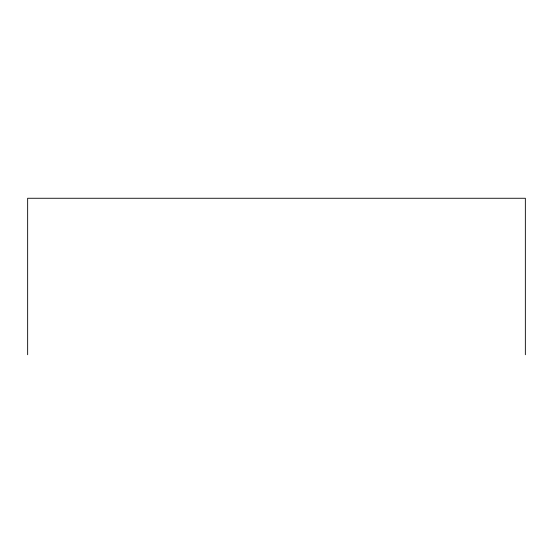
<?xml version="1.0" encoding="UTF-8"?>
<svg xmlns="http://www.w3.org/2000/svg" width="553" height="553" viewBox="0 0 553 553"><rect width="100%" height="100%" fill="white"/><g stroke="black" fill="none" stroke-linecap="round" stroke-linejoin="round"><path stroke-width="0.83" d="M525.35 354.736L525.35 198.264L27.65 198.264L27.65 354.736"/></g></svg>
